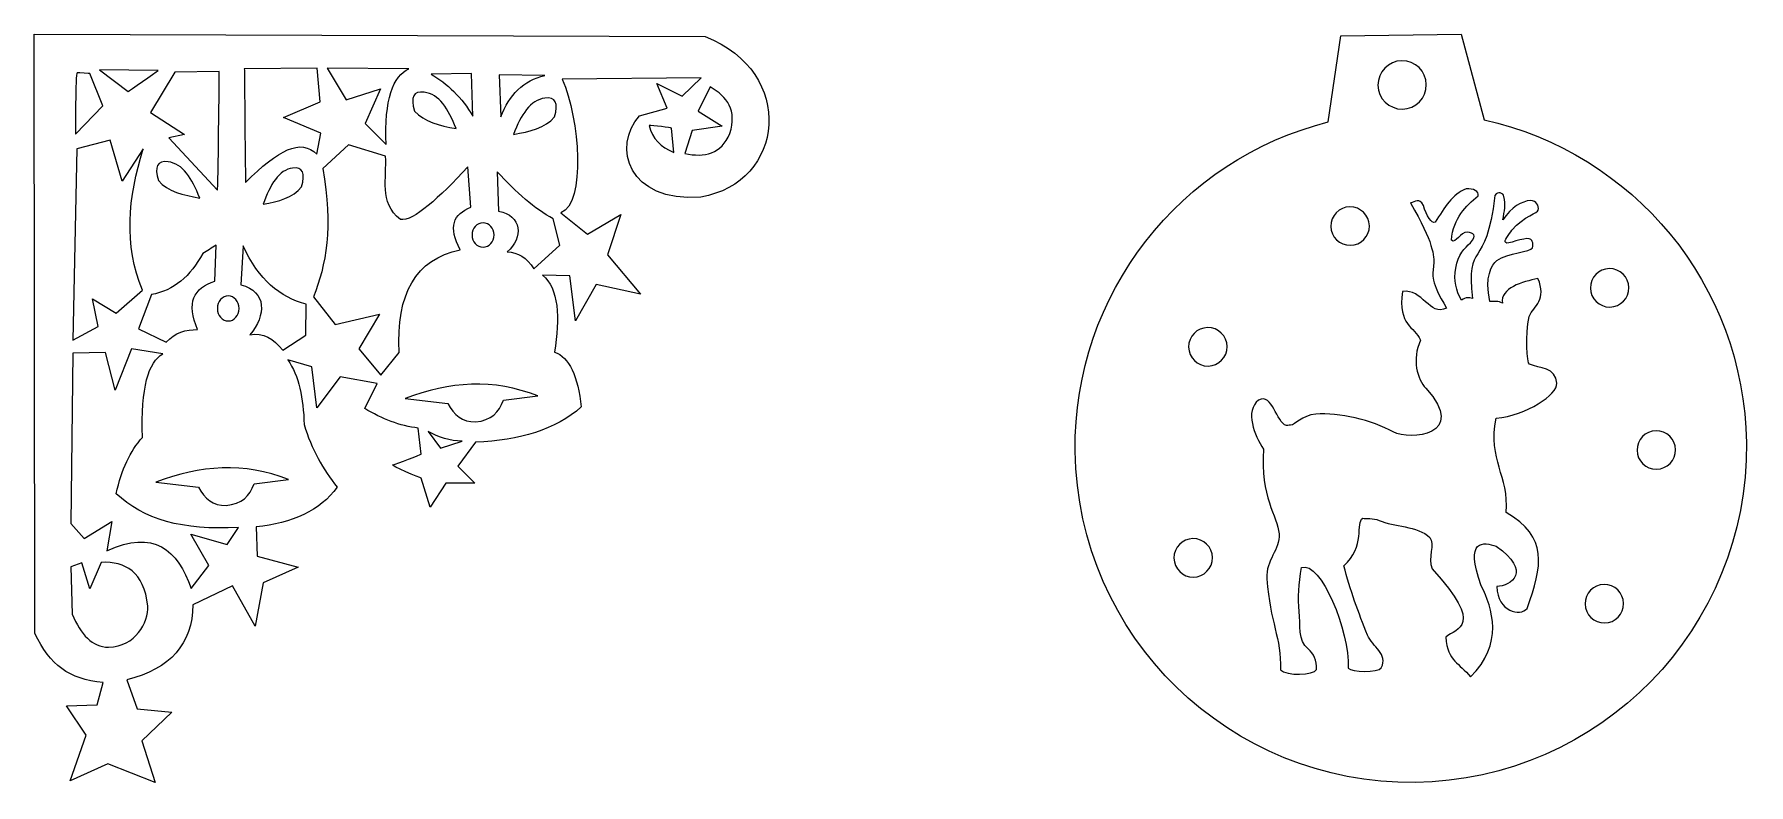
# Model space of a CAD drawing. Header units: centimetres. Extents: x 1 to 126, y -110 to -2.
# Drawn here: x 78.03 to 100.93, y -61.24 to -51.21 of the extents above; entities that cross this region are included whole.
import ezdxf

# ---------------------------------------------------------------- set-up
doc = ezdxf.new("R2010")
doc.units = ezdxf.units.CM
doc.header["$MEASUREMENT"] = 0
doc.layers.add('layer 1', color=7, linetype='Continuous')

msp = doc.modelspace()

# ---------------------------------------------------------------- linework, layer by layer
at = {"layer": 'layer 1', "color": 250}
for points, knots in [([(78.03364, -51.20557), (78.03364, -51.20557), (78.04289, -59.21421), (78.04289, -59.21421), (78.04289, -59.21421), (78.24231, -59.63969), (78.49354, -59.82529), (78.95208, -59.87013), (78.95208, -59.87013), (78.95208, -59.87013), (78.87199, -60.16743), (78.87199, -60.16743), (78.87199, -60.16743), (78.87199, -60.16743), (78.46216, -60.18157), (78.46216, -60.18157), (78.46216, -60.18157), (78.46216, -60.18157), (78.72596, -60.57324), (78.72596, -60.57324), (78.72596, -60.57324), (78.72596, -60.57324), (78.51397, -61.18669), (78.51397, -61.18669), (78.51397, -61.18669), (78.51397, -61.18669), (79.01803, -60.95547), (79.01803, -60.95547), (79.01803, -60.95547), (79.01803, -60.95547), (79.64927, -61.20557), (79.64927, -61.20557), (79.64927, -61.20557), (79.64927, -61.20557), (79.47027, -60.64875), (79.47027, -60.64875), (79.47027, -60.64875), (79.47027, -60.64875), (79.87068, -60.26651), (79.87068, -60.26651), (79.87068, -60.26651), (79.87068, -60.26651), (79.40902, -60.22405), (79.40902, -60.22405), (79.40902, -60.22405), (79.40902, -60.22405), (79.2677, -59.83238), (79.2677, -59.83238), (79.2677, -59.83238), (79.8564, -59.6906), (80.14263, -59.35124), (80.15349, -58.83198), (80.15349, -58.83198), (80.15349, -58.83198), (80.68111, -58.57716), (80.68111, -58.57716), (80.68111, -58.57716), (80.68111, -58.57716), (80.98259, -59.11511), (80.98259, -59.11511), (80.98259, -59.11511), (80.98259, -59.11511), (81.09095, -58.53941), (81.09095, -58.53941), (81.09095, -58.53941), (81.09095, -58.53941), (81.55732, -58.32706), (81.55732, -58.32706), (81.55732, -58.32706), (81.55732, -58.32706), (81.01086, -58.18077), (81.01086, -58.18077), (81.01086, -58.18077), (81.01086, -58.18077), (80.99662, -57.78903), (80.99662, -57.78903), (80.99662, -57.78903), (81.47943, -57.74117), (81.84842, -57.57357), (82.08001, -57.26147), (82.08001, -57.26147), (81.89393, -57.02051), (81.73534, -56.75203), (81.63724, -56.42301), (81.63724, -56.42301), (81.62968, -56.07136), (81.57022, -55.76947), (81.4182, -55.55626), (81.4182, -55.55626), (81.4182, -55.55626), (81.74087, -55.6505), (81.74087, -55.6505), (81.74087, -55.6505), (81.74087, -55.6505), (81.80681, -56.19691), (81.80681, -56.19691), (81.80681, -56.19691), (81.80681, -56.19691), (82.1177, -55.78239), (82.1177, -55.78239), (82.1177, -55.78239), (82.1177, -55.78239), (82.61229, -55.8719), (82.61229, -55.8719), (82.61229, -55.8719), (82.61229, -55.8719), (82.44743, -56.20633), (82.44743, -56.20633), (82.44743, -56.20633), (82.67999, -56.34909), (82.91826, -56.44056), (83.16341, -56.47011), (83.16341, -56.47011), (83.16341, -56.47011), (83.2011, -56.81868), (83.2011, -56.81868), (83.2011, -56.81868), (83.2011, -56.81868), (82.87137, -56.95058), (82.82426, -56.96), (82.82426, -56.96), (82.77716, -56.96942), (83.2011, -57.139), (83.2011, -57.139), (83.2011, -57.139), (83.2011, -57.139), (83.32357, -57.52525), (83.32357, -57.52525), (83.32357, -57.52525), (83.32357, -57.52525), (83.53083, -57.20494), (83.53083, -57.20494), (83.53083, -57.20494), (83.53083, -57.20494), (83.91709, -57.20494), (83.91709, -57.20494), (83.91709, -57.20494), (83.91709, -57.20494), (83.69098, -56.97884), (83.69098, -56.97884), (83.69098, -56.97884), (83.69098, -56.97884), (83.9265, -56.65853), (83.9265, -56.65853), (83.9265, -56.65853), (84.51924, -56.6356), (84.99813, -56.48724), (85.33963, -56.18749), (85.33963, -56.18749), (85.29331, -55.77798), (85.17869, -55.52244), (84.98164, -55.45271), (84.98164, -55.45271), (85.05465, -54.99714), (85.0421, -54.59822), (84.82148, -54.42578), (84.82148, -54.42578), (84.82148, -54.42578), (85.1889, -54.43521), (85.1889, -54.43521), (85.1889, -54.43521), (85.1889, -54.43521), (85.26427, -55.03815), (85.26427, -55.03815), (85.26427, -55.03815), (85.26427, -55.03815), (85.53747, -54.54826), (85.53747, -54.54826), (85.53747, -54.54826), (85.53747, -54.54826), (86.13098, -54.68015), (86.13098, -54.68015), (86.13098, -54.68015), (86.13098, -54.68015), (85.68821, -54.15258), (85.68821, -54.15258), (85.68821, -54.15258), (85.68821, -54.15258), (85.8672, -53.61559), (85.8672, -53.61559), (85.8672, -53.61559), (85.8672, -53.61559), (85.42442, -53.87938), (85.42442, -53.87938), (85.42442, -53.87938), (85.42442, -53.87938), (85.06864, -53.59176), (85.06864, -53.59176), (85.06864, -53.59176), (85.40174, -53.46913), (85.32062, -52.33372), (85.08527, -51.80679), (85.08527, -51.80679), (85.08527, -51.80679), (86.94118, -51.78795), (86.94118, -51.78795), (86.94118, -51.78795), (86.94118, -51.78795), (86.68682, -52.03289), (86.68682, -52.03289), (86.68682, -52.03289), (86.68682, -52.03289), (86.34767, -51.86331), (86.34767, -51.86331), (86.34767, -51.86331), (86.34767, -51.86331), (86.48797, -52.1933), (86.48797, -52.1933), (86.48797, -52.1933), (86.48797, -52.1933), (86.11966, -52.29375), (86.11966, -52.29375), (86.11966, -52.29375), (85.74774, -52.70924), (85.96624, -53.45869), (86.93527, -53.38146), (86.93527, -53.38146), (88.06189, -53.19299), (88.21586, -51.71145), (86.99493, -51.23647), (86.99493, -51.23647), (86.99493, -51.23647), (78.03364, -51.20557), (78.03364, -51.20557)], [0, 0, 0, 0, 0.01754386, 0.01754386, 0.01754386, 0.01754386, 0.03508772, 0.03508772, 0.03508772, 0.03508772, 0.05263158, 0.05263158, 0.05263158, 0.05263158, 0.07017544, 0.07017544, 0.07017544, 0.07017544, 0.0877193, 0.0877193, 0.0877193, 0.0877193, 0.10526316, 0.10526316, 0.10526316, 0.10526316, 0.12280702, 0.12280702, 0.12280702, 0.12280702, 0.14035088, 0.14035088, 0.14035088, 0.14035088, 0.15789474, 0.15789474, 0.15789474, 0.15789474, 0.1754386, 0.1754386, 0.1754386, 0.1754386, 0.19298246, 0.19298246, 0.19298246, 0.19298246, 0.21052632, 0.21052632, 0.21052632, 0.21052632, 0.22807018, 0.22807018, 0.22807018, 0.22807018, 0.24561404, 0.24561404, 0.24561404, 0.24561404, 0.26315789, 0.26315789, 0.26315789, 0.26315789, 0.28070175, 0.28070175, 0.28070175, 0.28070175, 0.29824561, 0.29824561, 0.29824561, 0.29824561, 0.31578947, 0.31578947, 0.31578947, 0.31578947, 0.33333333, 0.33333333, 0.33333333, 0.33333333, 0.35087719, 0.35087719, 0.35087719, 0.35087719, 0.36842105, 0.36842105, 0.36842105, 0.36842105, 0.38596491, 0.38596491, 0.38596491, 0.38596491, 0.40350877, 0.40350877, 0.40350877, 0.40350877, 0.42105263, 0.42105263, 0.42105263, 0.42105263, 0.43859649, 0.43859649, 0.43859649, 0.43859649, 0.45614035, 0.45614035, 0.45614035, 0.45614035, 0.47368421, 0.47368421, 0.47368421, 0.47368421, 0.49122807, 0.49122807, 0.49122807, 0.49122807, 0.50877193, 0.50877193, 0.50877193, 0.50877193, 0.52631579, 0.52631579, 0.52631579, 0.52631579, 0.54385965, 0.54385965, 0.54385965, 0.54385965, 0.56140351, 0.56140351, 0.56140351, 0.56140351, 0.57894737, 0.57894737, 0.57894737, 0.57894737, 0.59649123, 0.59649123, 0.59649123, 0.59649123, 0.61403509, 0.61403509, 0.61403509, 0.61403509, 0.63157895, 0.63157895, 0.63157895, 0.63157895, 0.64912281, 0.64912281, 0.64912281, 0.64912281, 0.66666667, 0.66666667, 0.66666667, 0.66666667, 0.68421053, 0.68421053, 0.68421053, 0.68421053, 0.70175439, 0.70175439, 0.70175439, 0.70175439, 0.71929825, 0.71929825, 0.71929825, 0.71929825, 0.73684211, 0.73684211, 0.73684211, 0.73684211, 0.75438596, 0.75438596, 0.75438596, 0.75438596, 0.77192982, 0.77192982, 0.77192982, 0.77192982, 0.78947368, 0.78947368, 0.78947368, 0.78947368, 0.80701754, 0.80701754, 0.80701754, 0.80701754, 0.8245614, 0.8245614, 0.8245614, 0.8245614, 0.84210526, 0.84210526, 0.84210526, 0.84210526, 0.85964912, 0.85964912, 0.85964912, 0.85964912, 0.87719298, 0.87719298, 0.87719298, 0.87719298, 0.89473684, 0.89473684, 0.89473684, 0.89473684, 0.9122807, 0.9122807, 0.9122807, 0.9122807, 0.92982456, 0.92982456, 0.92982456, 0.92982456, 0.94736842, 0.94736842, 0.94736842, 0.94736842, 0.96491228, 0.96491228, 0.96491228, 0.96491228, 1, 1, 1, 1]), ([(95.3158, -52.37706), (93.352, -52.87429), (91.91035, -54.66522), (91.9373, -56.77977), (91.9373, -56.77977), (91.96885, -59.25543), (94.00134, -61.23675), (96.47699, -61.2052), (96.47699, -61.2052), (98.95264, -61.17365), (100.93396, -59.14116), (100.90241, -56.66551), (100.90241, -56.66551), (100.87539, -54.54631), (99.38207, -52.78955), (97.39977, -52.34734), (97.39977, -52.34734), (97.39977, -52.34734), (97.09227, -51.20557), (97.09227, -51.20557), (97.09227, -51.20557), (97.09227, -51.20557), (95.48473, -51.22606), (95.48473, -51.22606), (95.48473, -51.22606), (95.48473, -51.22606), (95.3158, -52.37706), (95.3158, -52.37706)], [0, 0, 0, 0, 0.125, 0.125, 0.125, 0.125, 0.25, 0.25, 0.25, 0.25, 0.375, 0.375, 0.375, 0.375, 0.5, 0.5, 0.5, 0.5, 0.625, 0.625, 0.625, 0.625, 0.75, 0.75, 0.75, 0.75, 1, 1, 1, 1]), ([(78.94897, -52.16035), (78.94897, -52.16035), (78.58488, -52.5394), (78.58488, -52.5394), (78.58488, -52.5394), (78.58488, -52.5394), (78.57989, -51.72644), (78.60483, -51.72145), (78.60483, -51.72145), (78.62976, -51.71646), (78.77441, -51.73143), (78.77441, -51.73143), (78.77441, -51.73143), (78.77441, -51.73143), (78.94897, -52.16035), (78.94897, -52.16035)], [0, 0, 0, 0, 0.2, 0.2, 0.2, 0.2, 0.4, 0.4, 0.4, 0.4, 0.6, 0.6, 0.6, 0.6, 1, 1, 1, 1]), ([(79.28812, -51.97082), (79.28812, -51.97082), (78.90408, -51.68155), (78.90408, -51.68155), (78.90408, -51.68155), (78.90408, -51.68155), (79.68712, -51.69152), (79.68712, -51.69152), (79.68712, -51.69152), (79.66218, -51.70648), (79.28812, -51.97082), (79.28812, -51.97082)], [0, 0, 0, 0, 0.25, 0.25, 0.25, 0.25, 0.5, 0.5, 0.5, 0.5, 1, 1, 1, 1]), ([(80.50507, -51.70149), (80.50507, -51.70149), (80.49011, -53.29251), (80.48013, -53.28752), (80.48013, -53.28752), (80.48013, -53.28752), (79.83176, -52.58927), (79.83176, -52.58927), (79.83176, -52.58927), (79.83176, -52.58927), (80.04123, -52.54438), (80.04123, -52.54438), (80.04123, -52.54438), (80.04123, -52.54438), (79.58737, -52.25012), (79.58737, -52.25012), (79.58737, -52.25012), (79.58737, -52.25012), (79.91156, -51.71147), (79.91156, -51.71147), (79.91156, -51.71147), (79.91156, -51.71147), (80.50507, -51.70149), (80.50507, -51.70149)], [0, 0, 0, 0, 0.14285714, 0.14285714, 0.14285714, 0.14285714, 0.28571429, 0.28571429, 0.28571429, 0.28571429, 0.42857143, 0.42857143, 0.42857143, 0.42857143, 0.57142857, 0.57142857, 0.57142857, 0.57142857, 0.71428571, 0.71428571, 0.71428571, 0.71428571, 1, 1, 1, 1]), ([(81.80681, -52.80872), (81.59566, -52.59467), (81.29641, -52.74348), (80.8542, -53.18778), (80.8542, -53.18778), (80.8542, -53.15785), (80.83923, -51.66658), (80.83923, -51.66658), (80.83923, -51.66658), (80.83923, -51.66658), (81.8118, -51.65661), (81.8118, -51.65661), (81.8118, -51.65661), (81.8118, -51.65661), (81.8517, -52.11047), (81.8517, -52.11047), (81.8517, -52.11047), (81.8517, -52.11047), (81.36292, -52.31995), (81.36292, -52.31995), (81.36292, -52.31995), (81.36292, -52.31995), (81.86167, -52.52943), (81.86167, -52.52943), (81.86167, -52.52943), (81.86167, -52.52943), (81.80681, -52.80872), (81.80681, -52.80872)], [0, 0, 0, 0, 0.125, 0.125, 0.125, 0.125, 0.25, 0.25, 0.25, 0.25, 0.375, 0.375, 0.375, 0.375, 0.5, 0.5, 0.5, 0.5, 0.625, 0.625, 0.625, 0.625, 0.75, 0.75, 0.75, 0.75, 1, 1, 1, 1]), ([(82.65968, -51.93591), (82.65968, -51.93591), (82.20082, -52.08055), (82.20082, -52.08055), (82.20082, -52.08055), (82.20082, -52.08055), (81.94646, -51.65661), (81.94646, -51.65661), (81.94646, -51.65661), (81.94646, -51.65661), (83.03872, -51.66658), (83.03872, -51.66658), (83.03872, -51.66658), (82.82925, -51.75968), (82.70457, -52.08055), (82.73449, -52.67905), (82.73449, -52.67905), (82.73449, -52.67905), (82.45519, -52.39975), (82.45519, -52.39975), (82.45519, -52.39975), (82.45519, -52.39975), (82.65968, -51.93591), (82.65968, -51.93591)], [0, 0, 0, 0, 0.14285714, 0.14285714, 0.14285714, 0.14285714, 0.28571429, 0.28571429, 0.28571429, 0.28571429, 0.42857143, 0.42857143, 0.42857143, 0.42857143, 0.57142857, 0.57142857, 0.57142857, 0.57142857, 0.71428571, 0.71428571, 0.71428571, 0.71428571, 1, 1, 1, 1]), ([(83.88946, -52.30237), (83.75521, -52.05105), (83.54126, -51.86217), (83.33299, -51.73768), (83.33299, -51.73768), (83.33299, -51.73768), (83.8723, -51.73018), (83.8723, -51.73018), (83.8723, -51.73018), (83.8723, -51.73018), (83.88946, -52.30237), (83.88946, -52.30237)], [0, 0, 0, 0, 0.25, 0.25, 0.25, 0.25, 0.5, 0.5, 0.5, 0.5, 1, 1, 1, 1]), ([(84.26533, -52.31135), (84.26533, -52.31135), (84.24537, -51.74913), (84.24537, -51.74913), (84.24537, -51.74913), (84.24537, -51.74913), (84.85164, -51.75663), (84.85164, -51.75663), (84.85164, -51.75663), (84.56703, -51.82127), (84.37699, -52.01347), (84.26533, -52.31135)], [0, 0, 0, 0, 0.25, 0.25, 0.25, 0.25, 0.5, 0.5, 0.5, 0.5, 1, 1, 1, 1]), ([(96.62758, -51.87871), (96.62985, -52.05709), (96.48709, -52.20354), (96.3087, -52.20582), (96.3087, -52.20582), (96.13031, -52.20809), (95.98386, -52.06533), (95.98159, -51.88695), (95.98159, -51.88695), (95.97932, -51.70855), (96.12208, -51.5621), (96.30047, -51.55983), (96.30047, -51.55983), (96.47885, -51.55756), (96.62531, -51.70032), (96.62758, -51.87871)], [0, 0, 0, 0, 0.2, 0.2, 0.2, 0.2, 0.4, 0.4, 0.4, 0.4, 0.6, 0.6, 0.6, 0.6, 1, 1, 1, 1]), ([(83.66792, -52.46494), (83.44761, -52.42762), (83.23915, -52.37693), (83.11368, -52.23255), (83.11368, -52.23255), (83.05549, -52.04515), (83.0985, -51.96102), (83.24275, -51.98017), (83.24275, -51.98017), (83.43914, -52.00301), (83.56609, -52.2021), (83.66792, -52.46494)], [0, 0, 0, 0, 0.25, 0.25, 0.25, 0.25, 0.5, 0.5, 0.5, 0.5, 1, 1, 1, 1]), ([(86.72166, -52.80046), (86.72166, -52.80046), (86.82076, -52.4937), (86.82076, -52.4937), (86.82076, -52.4937), (86.82076, -52.4937), (87.22191, -52.43236), (87.22191, -52.43236), (87.22191, -52.43236), (87.22191, -52.43236), (86.90099, -52.23414), (86.90099, -52.23414), (86.90099, -52.23414), (86.90099, -52.23414), (87.06145, -51.90851), (87.06145, -51.90851), (87.06145, -51.90851), (87.29273, -52.03905), (87.42174, -52.22469), (87.32574, -52.53146), (87.32574, -52.53146), (87.20935, -52.80523), (86.9891, -52.85398), (86.72166, -52.80046)], [0, 0, 0, 0, 0.14285714, 0.14285714, 0.14285714, 0.14285714, 0.28571429, 0.28571429, 0.28571429, 0.28571429, 0.42857143, 0.42857143, 0.42857143, 0.42857143, 0.57142857, 0.57142857, 0.57142857, 0.57142857, 0.71428571, 0.71428571, 0.71428571, 0.71428571, 1, 1, 1, 1]), ([(84.43499, -52.54373), (84.53537, -52.2809), (84.66053, -52.08181), (84.85414, -52.05897), (84.85414, -52.05897), (84.99636, -52.03981), (85.03876, -52.12395), (84.98139, -52.31135), (84.98139, -52.31135), (84.85768, -52.45573), (84.65218, -52.50642), (84.43499, -52.54373)], [0, 0, 0, 0, 0.25, 0.25, 0.25, 0.25, 0.5, 0.5, 0.5, 0.5, 1, 1, 1, 1]), ([(86.57487, -52.78379), (86.40281, -52.71395), (86.28476, -52.6009), (86.2457, -52.42469), (86.2457, -52.42469), (86.2856, -52.4197), (86.54495, -52.4596), (86.54495, -52.4596), (86.54495, -52.4596), (86.54495, -52.4596), (86.57487, -52.78379), (86.57487, -52.78379)], [0, 0, 0, 0, 0.25, 0.25, 0.25, 0.25, 0.5, 0.5, 0.5, 0.5, 1, 1, 1, 1]), ([(79.48762, -52.7389), (79.28641, -53.3906), (79.22653, -54.0257), (79.47764, -54.62418), (79.47764, -54.62418), (79.47764, -54.62418), (79.12852, -54.9334), (79.12852, -54.9334), (79.12852, -54.9334), (79.12852, -54.9334), (78.80932, -54.74388), (78.80932, -54.74388), (78.80932, -54.74388), (78.80932, -54.74388), (78.88911, -55.11295), (78.88911, -55.11295), (78.88911, -55.11295), (78.88911, -55.11295), (78.54997, -55.29251), (78.54997, -55.29251), (78.54997, -55.29251), (78.54997, -55.29251), (78.59984, -52.7389), (78.59984, -52.7389), (78.59984, -52.7389), (78.59984, -52.7389), (79.04872, -52.6192), (79.04872, -52.6192), (79.04872, -52.6192), (79.04872, -52.6192), (79.20832, -53.16782), (79.20832, -53.16782), (79.20832, -53.16782), (79.20832, -53.16782), (79.48762, -52.7389), (79.48762, -52.7389)], [0, 0, 0, 0, 0.1, 0.1, 0.1, 0.1, 0.2, 0.2, 0.2, 0.2, 0.3, 0.3, 0.3, 0.3, 0.4, 0.4, 0.4, 0.4, 0.5, 0.5, 0.5, 0.5, 0.6, 0.6, 0.6, 0.6, 0.7, 0.7, 0.7, 0.7, 0.8, 0.8, 0.8, 0.8, 1, 1, 1, 1]), ([(79.82052, -52.90985), (80.0159, -52.93269), (80.1422, -53.13178), (80.2435, -53.39461), (80.2435, -53.39461), (80.02433, -53.35731), (79.81695, -53.30661), (79.69212, -53.16223), (79.69212, -53.16223), (79.63423, -52.97483), (79.67702, -52.8907), (79.82052, -52.90985)], [0, 0, 0, 0, 0.25, 0.25, 0.25, 0.25, 0.5, 0.5, 0.5, 0.5, 1, 1, 1, 1]), ([(81.76192, -54.71395), (81.9311, -54.2946), (82.02835, -53.78337), (81.88661, -52.99825), (81.88661, -52.99825), (81.88661, -52.99825), (82.23075, -52.68404), (82.23075, -52.68404), (82.23075, -52.68404), (82.23075, -52.68404), (82.72451, -52.83367), (82.72451, -52.83367), (82.72451, -52.83367), (82.74929, -53.12807), (82.6324, -53.44993), (82.92402, -53.68154), (82.92402, -53.68154), (83.09841, -53.70807), (83.43929, -53.39124), (83.82675, -52.9783), (83.82675, -52.9783), (83.82675, -52.9783), (83.86665, -53.51695), (83.86665, -53.51695), (83.86665, -53.51695), (83.6314, -53.60672), (83.55825, -53.78295), (83.72202, -54.08552), (83.72202, -54.08552), (83.12683, -54.21179), (82.86582, -54.67916), (82.90905, -55.45709), (82.90905, -55.45709), (82.90905, -55.45709), (82.66467, -55.76133), (82.66467, -55.76133), (82.66467, -55.76133), (82.66467, -55.76133), (82.3704, -55.4122), (82.3704, -55.4122), (82.3704, -55.4122), (82.3704, -55.4122), (82.64471, -54.94837), (82.64471, -54.94837), (82.64471, -54.94837), (82.64471, -54.94837), (82.0512, -55.08303), (82.0512, -55.08303), (82.0512, -55.08303), (82.0512, -55.08303), (81.76192, -54.71395), (81.76192, -54.71395)], [0, 0, 0, 0, 0.07142857, 0.07142857, 0.07142857, 0.07142857, 0.14285714, 0.14285714, 0.14285714, 0.14285714, 0.21428571, 0.21428571, 0.21428571, 0.21428571, 0.28571429, 0.28571429, 0.28571429, 0.28571429, 0.35714286, 0.35714286, 0.35714286, 0.35714286, 0.42857143, 0.42857143, 0.42857143, 0.42857143, 0.5, 0.5, 0.5, 0.5, 0.57142857, 0.57142857, 0.57142857, 0.57142857, 0.64285714, 0.64285714, 0.64285714, 0.64285714, 0.71428571, 0.71428571, 0.71428571, 0.71428571, 0.78571429, 0.78571429, 0.78571429, 0.78571429, 0.85714286, 0.85714286, 0.85714286, 0.85714286, 1, 1, 1, 1]), ([(81.60402, -53.24602), (81.48772, -53.3904), (81.29455, -53.44109), (81.09037, -53.4784), (81.09037, -53.4784), (81.18474, -53.21557), (81.30239, -53.01647), (81.4844, -52.99364), (81.4844, -52.99364), (81.61808, -52.97448), (81.65794, -53.05862), (81.60402, -53.24602)], [0, 0, 0, 0, 0.25, 0.25, 0.25, 0.25, 0.5, 0.5, 0.5, 0.5, 1, 1, 1, 1]), ([(84.23573, -53.57181), (84.23573, -53.57181), (84.21578, -53.04314), (84.21578, -53.04314), (84.21578, -53.04314), (84.47117, -53.3189), (84.7218, -53.54209), (84.96391, -53.67157), (84.96391, -53.67157), (84.96391, -53.67157), (85.05368, -54.02568), (85.05368, -54.02568), (85.05368, -54.02568), (85.05368, -54.02568), (84.70456, -54.33989), (84.70456, -54.33989), (84.70456, -54.33989), (84.61312, -54.19193), (84.49508, -54.11712), (84.35044, -54.11545), (84.35044, -54.11545), (84.57404, -53.92176), (84.54245, -53.62584), (84.23573, -53.57181)], [0, 0, 0, 0, 0.14285714, 0.14285714, 0.14285714, 0.14285714, 0.28571429, 0.28571429, 0.28571429, 0.28571429, 0.42857143, 0.42857143, 0.42857143, 0.42857143, 0.57142857, 0.57142857, 0.57142857, 0.57142857, 0.71428571, 0.71428571, 0.71428571, 0.71428571, 1, 1, 1, 1]), ([(94.45174, -56.75159), (94.33405, -56.56855), (94.19722, -56.24037), (94.38801, -56.09492), (94.38801, -56.09492), (94.5713, -55.99683), (94.62254, -56.39531), (94.75916, -56.43623), (94.75916, -56.43623), (94.76685, -56.43539), (94.78564, -56.43036), (94.81379, -56.43045), (94.81379, -56.43045), (94.87644, -56.4307), (94.96386, -56.29929), (95.14976, -56.28351), (95.14976, -56.28351), (95.46177, -56.257), (95.89904, -56.3629), (96.18593, -56.52187), (96.18593, -56.52187), (96.40422, -56.63329), (97.19472, -56.57475), (96.62138, -55.93498), (96.62138, -55.93498), (96.50917, -55.81877), (96.42969, -55.55679), (96.55089, -55.29225), (96.55089, -55.29225), (96.46842, -55.10933), (96.24799, -55.10291), (96.30733, -54.64482), (96.30733, -54.64482), (96.58247, -54.60152), (96.66573, -54.98109), (96.8984, -54.86566), (96.8984, -54.86566), (96.46137, -54.15147), (97.03127, -54.52139), (96.41679, -53.45997), (96.41679, -53.45997), (96.4801, -53.44646), (96.5318, -53.38814), (96.58851, -53.49237), (96.58851, -53.49237), (96.62943, -53.6365), (96.69947, -53.73665), (96.74539, -53.71876), (96.74539, -53.71876), (96.87317, -53.5176), (96.97358, -53.34272), (97.16182, -53.27055), (97.16182, -53.27055), (97.25632, -53.26356), (97.33243, -53.30874), (97.32221, -53.36538), (97.32221, -53.36538), (97.14985, -53.50832), (96.99138, -53.65448), (96.96296, -53.95821), (96.96296, -53.95821), (97.02135, -54.01284), (97.08204, -53.84427), (97.17616, -53.85169), (97.17616, -53.85169), (97.25934, -53.86331), (97.30809, -53.88576), (97.21948, -53.993), (97.21948, -53.993), (97.13792, -54.0644), (97.04783, -54.1463), (97.02308, -54.33117), (97.02308, -54.33117), (96.98944, -54.49712), (97.02464, -54.63452), (97.09775, -54.7593), (97.09775, -54.7593), (97.15948, -54.71697), (97.19419, -54.72348), (97.2428, -54.7367), (97.2428, -54.7367), (97.15553, -53.95231), (97.42631, -54.38486), (97.54363, -53.36256), (97.54363, -53.36256), (97.57848, -53.29059), (97.66146, -53.32963), (97.66145, -53.37489), (97.66145, -53.37489), (97.69543, -53.48433), (97.66549, -53.56855), (97.65156, -53.68645), (97.65156, -53.68645), (97.76355, -53.51429), (97.90105, -53.43875), (98.02198, -53.42566), (98.02198, -53.42566), (98.09584, -53.42933), (98.13428, -53.50097), (98.1223, -53.55763), (98.1223, -53.55763), (98.12559, -53.5893), (97.93178, -53.63561), (97.77098, -53.82336), (97.77098, -53.82336), (97.73703, -53.87719), (97.65349, -53.97189), (97.69005, -53.99047), (97.69005, -53.99047), (97.68912, -54.02178), (97.94757, -53.91878), (98.00083, -53.93806), (98.00083, -53.93806), (98.03723, -53.94455), (98.06377, -53.99092), (98.04392, -54.0621), (98.04392, -54.0621), (98.02719, -54.10843), (97.71781, -54.13257), (97.5685, -54.22733), (97.5685, -54.22733), (97.50069, -54.29161), (97.4027, -54.44281), (97.47676, -54.77866), (97.47676, -54.77866), (97.53273, -54.77952), (97.59192, -54.76395), (97.64486, -54.80075), (97.64486, -54.80075), (97.60942, -54.59588), (97.91469, -54.51473), (98.11833, -54.46947), (98.11833, -54.46947), (98.23781, -54.74881), (98.07015, -54.83858), (98.00021, -54.97618), (98.00021, -54.97618), (97.95269, -55.22352), (97.96789, -55.60103), (98.0079, -55.61734), (98.0079, -55.61734), (98.13568, -55.66945), (98.36156, -55.65623), (98.3715, -55.87114), (98.3715, -55.87114), (98.38147, -56.01981), (97.96751, -56.30189), (97.5608, -56.33823), (97.5608, -56.33823), (97.44805, -56.90487), (97.73546, -57.0996), (97.69449, -57.59611), (97.69449, -57.59611), (98.25699, -57.92805), (98.17994, -58.30624), (97.97381, -58.8798), (97.97381, -58.8798), (97.883, -58.99284), (97.57877, -58.92521), (97.5687, -58.58736), (97.5687, -58.58736), (97.7555, -58.58154), (98.0471, -58.38403), (97.56182, -58.04764), (97.56182, -58.04764), (97.395, -57.98979), (97.13144, -57.94699), (97.36094, -58.57619), (97.36094, -58.57619), (97.5124, -58.87646), (97.66616, -59.35662), (97.21731, -59.79605), (97.21731, -59.79605), (97.07211, -59.60622), (96.91204, -59.59511), (96.88706, -59.26554), (96.88706, -59.26554), (97.03305, -59.13682), (97.4142, -59.13492), (96.70749, -58.3492), (96.70749, -58.3492), (96.63667, -58.2053), (96.75376, -58.01815), (96.67236, -57.93309), (96.67236, -57.93309), (96.51696, -57.77065), (96.18484, -57.79117), (95.99927, -57.70453), (95.99927, -57.70453), (95.91377, -57.66461), (95.82612, -57.6874), (95.77847, -57.67588), (95.77847, -57.67588), (95.68343, -57.72724), (95.81274, -58.06275), (95.52701, -58.30887), (95.52701, -58.30887), (95.60763, -58.62923), (95.72301, -58.94143), (95.844, -59.23803), (95.844, -59.23803), (95.90536, -59.38849), (96.12438, -59.49226), (96.02537, -59.67283), (96.02537, -59.67283), (95.98594, -59.746), (95.627, -59.72983), (95.58254, -59.67847), (95.58254, -59.67847), (95.60503, -59.18104), (95.217, -58.23903), (94.95983, -58.33342), (94.95983, -58.33342), (94.91995, -58.55186), (94.91311, -58.74261), (94.9307, -58.91915), (94.9307, -58.91915), (94.94829, -59.09573), (94.91103, -59.31658), (95.0483, -59.42016), (95.0483, -59.42016), (95.12999, -59.48179), (95.16175, -59.5773), (95.16062, -59.69769), (95.16062, -59.69769), (95.1235, -59.77311), (94.75688, -59.78704), (94.67967, -59.70037), (94.67967, -59.70037), (94.69027, -59.26478), (94.5411, -59.07987), (94.49807, -58.4846), (94.49807, -58.4846), (94.4793, -58.22486), (94.67779, -58.09948), (94.65997, -57.88393), (94.65997, -57.88393), (94.64032, -57.64591), (94.40684, -57.39003), (94.45174, -56.75159)], [0, 0, 0, 0, 0.01639344, 0.01639344, 0.01639344, 0.01639344, 0.03278689, 0.03278689, 0.03278689, 0.03278689, 0.04918033, 0.04918033, 0.04918033, 0.04918033, 0.06557377, 0.06557377, 0.06557377, 0.06557377, 0.08196721, 0.08196721, 0.08196721, 0.08196721, 0.09836066, 0.09836066, 0.09836066, 0.09836066, 0.1147541, 0.1147541, 0.1147541, 0.1147541, 0.13114754, 0.13114754, 0.13114754, 0.13114754, 0.14754098, 0.14754098, 0.14754098, 0.14754098, 0.16393443, 0.16393443, 0.16393443, 0.16393443, 0.18032787, 0.18032787, 0.18032787, 0.18032787, 0.19672131, 0.19672131, 0.19672131, 0.19672131, 0.21311475, 0.21311475, 0.21311475, 0.21311475, 0.2295082, 0.2295082, 0.2295082, 0.2295082, 0.24590164, 0.24590164, 0.24590164, 0.24590164, 0.26229508, 0.26229508, 0.26229508, 0.26229508, 0.27868852, 0.27868852, 0.27868852, 0.27868852, 0.29508197, 0.29508197, 0.29508197, 0.29508197, 0.31147541, 0.31147541, 0.31147541, 0.31147541, 0.32786885, 0.32786885, 0.32786885, 0.32786885, 0.3442623, 0.3442623, 0.3442623, 0.3442623, 0.36065574, 0.36065574, 0.36065574, 0.36065574, 0.37704918, 0.37704918, 0.37704918, 0.37704918, 0.39344262, 0.39344262, 0.39344262, 0.39344262, 0.40983607, 0.40983607, 0.40983607, 0.40983607, 0.42622951, 0.42622951, 0.42622951, 0.42622951, 0.44262295, 0.44262295, 0.44262295, 0.44262295, 0.45901639, 0.45901639, 0.45901639, 0.45901639, 0.47540984, 0.47540984, 0.47540984, 0.47540984, 0.49180328, 0.49180328, 0.49180328, 0.49180328, 0.50819672, 0.50819672, 0.50819672, 0.50819672, 0.52459016, 0.52459016, 0.52459016, 0.52459016, 0.54098361, 0.54098361, 0.54098361, 0.54098361, 0.55737705, 0.55737705, 0.55737705, 0.55737705, 0.57377049, 0.57377049, 0.57377049, 0.57377049, 0.59016393, 0.59016393, 0.59016393, 0.59016393, 0.60655738, 0.60655738, 0.60655738, 0.60655738, 0.62295082, 0.62295082, 0.62295082, 0.62295082, 0.63934426, 0.63934426, 0.63934426, 0.63934426, 0.6557377, 0.6557377, 0.6557377, 0.6557377, 0.67213115, 0.67213115, 0.67213115, 0.67213115, 0.68852459, 0.68852459, 0.68852459, 0.68852459, 0.70491803, 0.70491803, 0.70491803, 0.70491803, 0.72131148, 0.72131148, 0.72131148, 0.72131148, 0.73770492, 0.73770492, 0.73770492, 0.73770492, 0.75409836, 0.75409836, 0.75409836, 0.75409836, 0.7704918, 0.7704918, 0.7704918, 0.7704918, 0.78688525, 0.78688525, 0.78688525, 0.78688525, 0.80327869, 0.80327869, 0.80327869, 0.80327869, 0.81967213, 0.81967213, 0.81967213, 0.81967213, 0.83606557, 0.83606557, 0.83606557, 0.83606557, 0.85245902, 0.85245902, 0.85245902, 0.85245902, 0.86885246, 0.86885246, 0.86885246, 0.86885246, 0.8852459, 0.8852459, 0.8852459, 0.8852459, 0.90163934, 0.90163934, 0.90163934, 0.90163934, 0.91803279, 0.91803279, 0.91803279, 0.91803279, 0.93442623, 0.93442623, 0.93442623, 0.93442623, 0.95081967, 0.95081967, 0.95081967, 0.95081967, 0.96721311, 0.96721311, 0.96721311, 0.96721311, 1, 1, 1, 1]), ([(95.61277, -54.02681), (95.47079, -54.02862), (95.35422, -53.91499), (95.3524, -53.77301), (95.3524, -53.77301), (95.35059, -53.63104), (95.46424, -53.51446), (95.60622, -53.51266), (95.60622, -53.51266), (95.74818, -53.51085), (95.86476, -53.62448), (95.86657, -53.76646), (95.86657, -53.76646), (95.86838, -53.90843), (95.75474, -54.02501), (95.61277, -54.02681)], [0, 0, 0, 0, 0.2, 0.2, 0.2, 0.2, 0.4, 0.4, 0.4, 0.4, 0.6, 0.6, 0.6, 0.6, 1, 1, 1, 1]), ([(83.88162, -53.88852), (83.88162, -53.79901), (83.9475, -53.72643), (84.02875, -53.72643), (84.02875, -53.72643), (84.11, -53.72643), (84.17588, -53.79901), (84.17588, -53.88852), (84.17588, -53.88852), (84.17588, -53.97803), (84.11, -54.05061), (84.02875, -54.05061), (84.02875, -54.05061), (83.9475, -54.05061), (83.88162, -53.97803), (83.88162, -53.88852)], [0, 0, 0, 0, 0.2, 0.2, 0.2, 0.2, 0.4, 0.4, 0.4, 0.4, 0.6, 0.6, 0.6, 0.6, 1, 1, 1, 1]), ([(80.44522, -54.50448), (80.163, -54.5959), (80.05908, -54.7954), (80.21579, -55.15285), (80.21579, -55.15285), (80.05867, -55.15117), (79.91404, -55.19107), (79.79685, -55.32243), (79.79685, -55.32243), (79.79685, -55.32243), (79.42777, -55.14288), (79.42777, -55.14288), (79.42777, -55.14288), (79.42777, -55.14288), (79.59734, -54.68403), (79.59734, -54.68403), (79.59734, -54.68403), (79.89742, -54.63541), (80.11853, -54.43674), (80.28562, -54.1354), (80.28562, -54.1354), (80.34547, -54.09883), (80.40532, -54.06225), (80.46517, -54.02568), (80.46517, -54.02568), (80.46517, -54.02568), (80.44522, -54.50448), (80.44522, -54.50448)], [0, 0, 0, 0, 0.125, 0.125, 0.125, 0.125, 0.25, 0.25, 0.25, 0.25, 0.375, 0.375, 0.375, 0.375, 0.5, 0.5, 0.5, 0.5, 0.625, 0.625, 0.625, 0.625, 0.75, 0.75, 0.75, 0.75, 1, 1, 1, 1]), ([(80.82427, -54.03565), (81.03209, -54.48785), (81.31305, -54.7206), (81.66716, -54.81371), (81.66716, -54.81371), (81.66716, -54.81371), (81.66217, -55.22767), (81.66217, -55.22767), (81.66217, -55.22767), (81.66217, -55.22767), (81.35295, -55.42717), (81.35295, -55.42717), (81.35295, -55.42717), (81.23074, -55.27462), (81.08944, -55.18899), (80.91404, -55.22268), (80.91404, -55.22268), (81.13272, -54.96496), (81.14105, -54.64242), (80.79435, -54.55436), (80.79435, -54.55436), (80.79435, -54.55436), (80.82427, -54.03565), (80.82427, -54.03565)], [0, 0, 0, 0, 0.14285714, 0.14285714, 0.14285714, 0.14285714, 0.28571429, 0.28571429, 0.28571429, 0.28571429, 0.42857143, 0.42857143, 0.42857143, 0.42857143, 0.57142857, 0.57142857, 0.57142857, 0.57142857, 0.71428571, 0.71428571, 0.71428571, 0.71428571, 1, 1, 1, 1]), ([(99.07932, -54.85181), (98.93735, -54.85363), (98.82078, -54.73998), (98.81897, -54.59801), (98.81897, -54.59801), (98.81716, -54.45603), (98.93079, -54.33947), (99.07277, -54.33765), (99.07277, -54.33765), (99.21474, -54.33585), (99.33131, -54.44948), (99.33312, -54.59145), (99.33312, -54.59145), (99.33493, -54.73343), (99.22129, -54.85), (99.07932, -54.85181)], [0, 0, 0, 0, 0.2, 0.2, 0.2, 0.2, 0.4, 0.4, 0.4, 0.4, 0.6, 0.6, 0.6, 0.6, 1, 1, 1, 1]), ([(80.62477, -54.70398), (80.70463, -54.70398), (80.76941, -54.7788), (80.76941, -54.87106), (80.76941, -54.87106), (80.76941, -54.96332), (80.70463, -55.03815), (80.62477, -55.03815), (80.62477, -55.03815), (80.54491, -55.03815), (80.48013, -54.96332), (80.48013, -54.87106), (80.48013, -54.87106), (80.48013, -54.7788), (80.54491, -54.70398), (80.62477, -54.70398)], [0, 0, 0, 0, 0.2, 0.2, 0.2, 0.2, 0.4, 0.4, 0.4, 0.4, 0.6, 0.6, 0.6, 0.6, 1, 1, 1, 1]), ([(93.96695, -55.37972), (93.96876, -55.5217), (93.85511, -55.63827), (93.71314, -55.64008), (93.71314, -55.64008), (93.57117, -55.64189), (93.45459, -55.52825), (93.45278, -55.38628), (93.45278, -55.38628), (93.45097, -55.24431), (93.56462, -55.12773), (93.70659, -55.12592), (93.70659, -55.12592), (93.84856, -55.12412), (93.96514, -55.23776), (93.96695, -55.37972)], [0, 0, 0, 0, 0.2, 0.2, 0.2, 0.2, 0.4, 0.4, 0.4, 0.4, 0.6, 0.6, 0.6, 0.6, 1, 1, 1, 1]), ([(79.12852, -57.34736), (79.48534, -57.68382), (80.01694, -57.84549), (80.75943, -57.79623), (80.75943, -57.79623), (80.75943, -57.79623), (80.60981, -58.02566), (80.60981, -58.02566), (80.60981, -58.02566), (80.60981, -58.02566), (80.12602, -57.88601), (80.12602, -57.88601), (80.12602, -57.88601), (80.12602, -57.88601), (80.36542, -58.30497), (80.36542, -58.30497), (80.36542, -58.30497), (80.36542, -58.30497), (80.13101, -58.61419), (80.13101, -58.61419), (80.13101, -58.61419), (79.94735, -58.09124), (79.62651, -57.82188), (79.00383, -58.11045), (79.00383, -58.11045), (79.00383, -58.11045), (79.06867, -57.71644), (79.06867, -57.71644), (79.06867, -57.71644), (79.06867, -57.71644), (78.69959, -57.94586), (78.69959, -57.94586), (78.69959, -57.94586), (78.69959, -57.94586), (78.52004, -57.74636), (78.52004, -57.74636), (78.52004, -57.74636), (78.52004, -57.74636), (78.54997, -55.46707), (78.54997, -55.46707), (78.54997, -55.46707), (78.54997, -55.46707), (78.98388, -55.45709), (78.98388, -55.45709), (78.98388, -55.45709), (78.98388, -55.45709), (79.11355, -55.96083), (79.11355, -55.96083), (79.11355, -55.96083), (79.11355, -55.96083), (79.333, -55.4122), (79.333, -55.4122), (79.333, -55.4122), (79.333, -55.4122), (79.75196, -55.47705), (79.75196, -55.47705), (79.75196, -55.47705), (79.55744, -55.5851), (79.45603, -55.9226), (79.47764, -56.59425), (79.47764, -56.59425), (79.31617, -56.77443), (79.19689, -57.02089), (79.12852, -57.34736)], [0, 0, 0, 0, 0.05882353, 0.05882353, 0.05882353, 0.05882353, 0.11764706, 0.11764706, 0.11764706, 0.11764706, 0.17647059, 0.17647059, 0.17647059, 0.17647059, 0.23529412, 0.23529412, 0.23529412, 0.23529412, 0.29411765, 0.29411765, 0.29411765, 0.29411765, 0.35294118, 0.35294118, 0.35294118, 0.35294118, 0.41176471, 0.41176471, 0.41176471, 0.41176471, 0.47058824, 0.47058824, 0.47058824, 0.47058824, 0.52941176, 0.52941176, 0.52941176, 0.52941176, 0.58823529, 0.58823529, 0.58823529, 0.58823529, 0.64705882, 0.64705882, 0.64705882, 0.64705882, 0.70588235, 0.70588235, 0.70588235, 0.70588235, 0.76470588, 0.76470588, 0.76470588, 0.76470588, 0.82352941, 0.82352941, 0.82352941, 0.82352941, 0.88235294, 0.88235294, 0.88235294, 0.88235294, 1, 1, 1, 1]), ([(82.98885, -56.07554), (83.57905, -55.84569), (84.16924, -55.80496), (84.75942, -56.04063), (84.75942, -56.04063), (84.75942, -56.04063), (84.30057, -56.0955), (84.30057, -56.0955), (84.30057, -56.0955), (84.24285, -56.25605), (84.13729, -56.37081), (83.9265, -56.38477), (83.9265, -56.38477), (83.7511, -56.39309), (83.63972, -56.29168), (83.55743, -56.14039), (83.55743, -56.14039), (83.55743, -56.14039), (82.98885, -56.07554), (82.98885, -56.07554)], [0, 0, 0, 0, 0.16666667, 0.16666667, 0.16666667, 0.16666667, 0.33333333, 0.33333333, 0.33333333, 0.33333333, 0.5, 0.5, 0.5, 0.5, 0.66666667, 0.66666667, 0.66666667, 0.66666667, 1, 1, 1, 1]), ([(83.45768, -56.73888), (83.45768, -56.73888), (83.29309, -56.51444), (83.29309, -56.51444), (83.29309, -56.51444), (83.43773, -56.59757), (83.58902, -56.64079), (83.74695, -56.64412), (83.74695, -56.64412), (83.74695, -56.64412), (83.45768, -56.73888), (83.45768, -56.73888)], [0, 0, 0, 0, 0.25, 0.25, 0.25, 0.25, 0.5, 0.5, 0.5, 0.5, 1, 1, 1, 1]), ([(99.70218, -57.01966), (99.5602, -57.02147), (99.44364, -56.90783), (99.44183, -56.76586), (99.44183, -56.76586), (99.44001, -56.62388), (99.55365, -56.50731), (99.69562, -56.5055), (99.69562, -56.5055), (99.8376, -56.5037), (99.95417, -56.61733), (99.95598, -56.7593), (99.95598, -56.7593), (99.95778, -56.90128), (99.84415, -57.01785), (99.70218, -57.01966)], [0, 0, 0, 0, 0.2, 0.2, 0.2, 0.2, 0.4, 0.4, 0.4, 0.4, 0.6, 0.6, 0.6, 0.6, 1, 1, 1, 1]), ([(79.65819, -57.19375), (80.24839, -56.96389), (80.83858, -56.92317), (81.42876, -57.15884), (81.42876, -57.15884), (81.42876, -57.15884), (80.96991, -57.2137), (80.96991, -57.2137), (80.96991, -57.2137), (80.9122, -57.37426), (80.80663, -57.48901), (80.59585, -57.50297), (80.59585, -57.50297), (80.42045, -57.51129), (80.30907, -57.40988), (80.22677, -57.25859), (80.22677, -57.25859), (80.22677, -57.25859), (79.65819, -57.19375), (79.65819, -57.19375)], [0, 0, 0, 0, 0.16666667, 0.16666667, 0.16666667, 0.16666667, 0.33333333, 0.33333333, 0.33333333, 0.33333333, 0.5, 0.5, 0.5, 0.5, 0.66666667, 0.66666667, 0.66666667, 0.66666667, 1, 1, 1, 1]), ([(93.51047, -57.94737), (93.65244, -57.94556), (93.76902, -58.0592), (93.77083, -58.20118), (93.77083, -58.20118), (93.77263, -58.34315), (93.65899, -58.45972), (93.51702, -58.46153), (93.51702, -58.46153), (93.37505, -58.46334), (93.25847, -58.34971), (93.25666, -58.20773), (93.25666, -58.20773), (93.25485, -58.06575), (93.36849, -57.94918), (93.51047, -57.94737)], [0, 0, 0, 0, 0.2, 0.2, 0.2, 0.2, 0.4, 0.4, 0.4, 0.4, 0.6, 0.6, 0.6, 0.6, 1, 1, 1, 1]), ([(78.52004, -58.32491), (78.52004, -58.32491), (78.66966, -58.27005), (78.66966, -58.27005), (78.66966, -58.27005), (78.66966, -58.27005), (78.77441, -58.61918), (78.77441, -58.61918), (78.77441, -58.61918), (78.77441, -58.61918), (78.92901, -58.26506), (78.92901, -58.26506), (78.92901, -58.26506), (79.25535, -58.24887), (79.49228, -58.39163), (79.55245, -58.8486), (79.55245, -58.8486), (79.55298, -59.06578), (79.39105, -59.39136), (79.02378, -59.39723), (79.02378, -59.39723), (78.80679, -59.40069), (78.65509, -59.22614), (78.53999, -58.95833), (78.53999, -58.95833), (78.53999, -58.95833), (78.52004, -58.32491), (78.52004, -58.32491)], [0, 0, 0, 0, 0.125, 0.125, 0.125, 0.125, 0.25, 0.25, 0.25, 0.25, 0.375, 0.375, 0.375, 0.375, 0.5, 0.5, 0.5, 0.5, 0.625, 0.625, 0.625, 0.625, 0.75, 0.75, 0.75, 0.75, 1, 1, 1, 1]), ([(99.00896, -59.07447), (98.867, -59.07627), (98.75042, -58.96264), (98.74861, -58.82065), (98.74861, -58.82065), (98.7468, -58.67869), (98.86045, -58.56212), (99.00241, -58.56031), (99.00241, -58.56031), (99.14439, -58.55849), (99.26096, -58.67214), (99.26277, -58.8141), (99.26277, -58.8141), (99.26458, -58.95609), (99.15094, -59.07265), (99.00896, -59.07447)], [0, 0, 0, 0, 0.2, 0.2, 0.2, 0.2, 0.4, 0.4, 0.4, 0.4, 0.6, 0.6, 0.6, 0.6, 1, 1, 1, 1])]:
    msp.add_open_spline(points, degree=3, knots=knots, dxfattribs=at)

doc.saveas('drawing.dxf')
